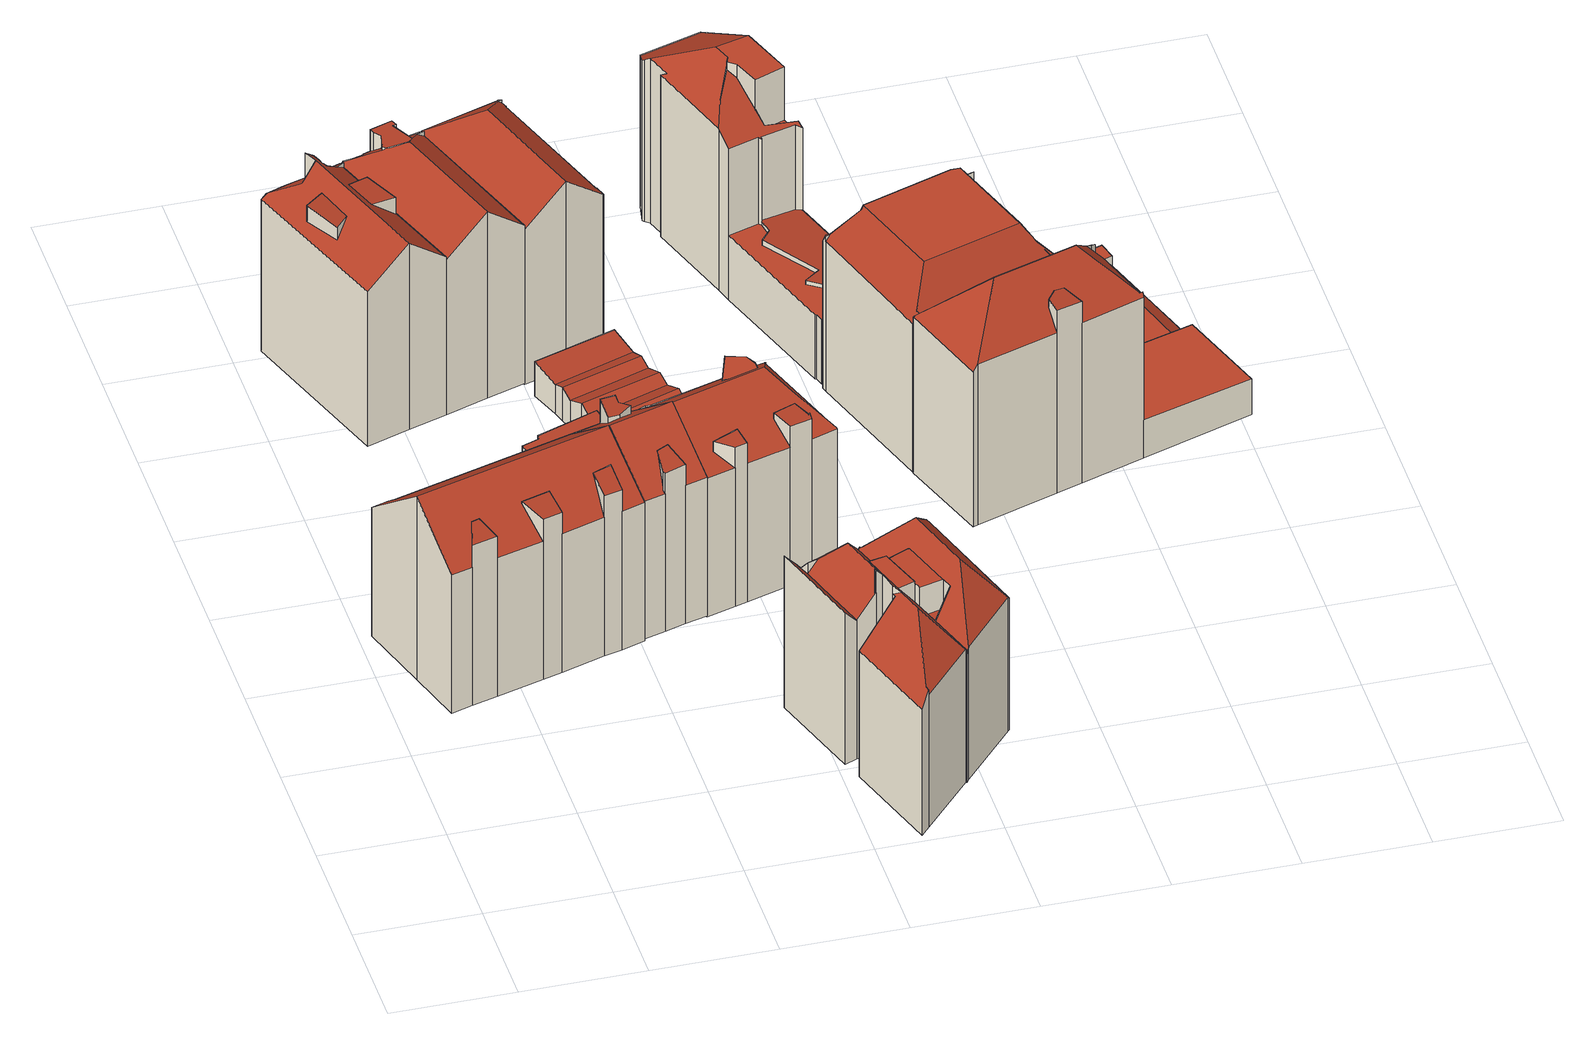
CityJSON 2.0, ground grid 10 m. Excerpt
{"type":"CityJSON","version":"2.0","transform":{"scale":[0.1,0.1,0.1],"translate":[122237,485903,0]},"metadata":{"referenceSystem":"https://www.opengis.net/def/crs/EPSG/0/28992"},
"CityObjects":{
"building1":{"type":"Building","attributes":{"aantal_verblijfsobjecten":1,"bouwjaar":1782,"gebruiksdoel":"kantoorfunctie","oppervlakte_max":500,"oppervlakte_min":500,"rdf_seealso":"http://bag.basisregistraties.overheid.nl/bag/id/pand/0363100012170757","rf_extrusion_mode":"standard","rf_force_lod11":false,"rf_h_ground":0.918,"rf_h_pc_98p":0,"rf_h_roof_50p":15.86,"rf_h_roof_70p":16.57,"rf_h_roof_max":17.71,"rf_h_roof_min":13.71,"rf_h_roof_ridge":17.76,"rf_is_glass_roof":false,"rf_nodata_frac":0.00434,"rf_nodata_r":0,"rf_pc_select":"PREFERRED_AND_LATEST","rf_pc_year":0,"rf_pointcloud_unusable":false,"rf_pt_density":17.82,"rf_ridgelines":6,"rf_rmse_lod22":0.398,"rf_roof_planes":9,"rf_roof_type":"slanted","rf_success":true,"rf_t_run":110,"rf_volume_lod22":2566.77,"status":"Pand in gebruik"},"children":["building1-1"]},
"building1-1":{"type":"BuildingPart","parents":["building1"],"geometry":[{"type":"Solid","lod":"2.2","boundaries":[[[[0,1,2,3,4,5,6,7,8,9,10,11,12,13]],[[14,12,11,15]],[[16,13,12,14]],[[17,10,9,18]],[[15,11,10,17]],[[19,20,21,22]],[[23,8,7,21]],[[24,25,20,19]],[[26,27,28,29]],[[29,28,30]],[[18,9,8,23]],[[31,1,0,32]],[[32,0,13,16]],[[33,34,25,24]],[[22,21,7,6,34,33]],[[27,2,1,31]],[[34,6,5,35]],[[36,37,35,38]],[[39,40,41,42]],[[42,41,37,36]],[[40,4,3,43]],[[38,35,5,4,40,39]],[[44,43,3,2,27,26]],[[30,43,44]],[[22,33,24,19]],[[38,39,42,36]],[[30,44,26,29]],[[32,18,23,21,20,25,34,35,37,41,40,43,30,28,27,31]],[[18,32,16,14,15,17]]]],"semantics":{"surfaces":[{"type":"GroundSurface"},{"type":"WallSurface","on_footprint_edge":true},{"type":"WallSurface","on_footprint_edge":false},{"type":"RoofSurface","rf_azimuth":162.61,"rf_h_roof_50p":15.83,"rf_h_roof_70p":15.87,"rf_h_roof_max":15.94,"rf_h_roof_min":15.74,"rf_slope":5.32},{"type":"RoofSurface","rf_azimuth":162.61,"rf_h_roof_50p":15.85,"rf_h_roof_70p":15.9,"rf_h_roof_max":15.97,"rf_h_roof_min":15.73,"rf_slope":5.32},{"type":"RoofSurface","rf_azimuth":162.61,"rf_h_roof_50p":15.84,"rf_h_roof_70p":15.89,"rf_h_roof_max":15.96,"rf_h_roof_min":15.73,"rf_slope":5.32},{"type":"RoofSurface","rf_azimuth":163.46,"rf_h_roof_50p":16.15,"rf_h_roof_70p":16.89,"rf_h_roof_max":18,"rf_h_roof_min":13.93,"rf_slope":38.97},{"type":"RoofSurface","rf_azimuth":343.59,"rf_h_roof_50p":15.43,"rf_h_roof_70p":16.31,"rf_h_roof_max":18,"rf_h_roof_min":12.68,"rf_slope":38.62}],"values":[[0,1,1,1,1,2,1,2,2,2,1,1,1,2,1,1,1,2,2,2,1,1,1,2,3,4,5,6,7]]}}]},
"building2":{"type":"Building","attributes":{"aantal_verblijfsobjecten":4,"bouwjaar":1868,"gebruiksdoel":"woonfunctie","oppervlakte_max":154,"oppervlakte_min":56,"rdf_seealso":"http://bag.basisregistraties.overheid.nl/bag/id/pand/0363100012170763","rf_extrusion_mode":"standard","rf_force_lod11":false,"rf_h_ground":1.29,"rf_h_pc_98p":0,"rf_h_roof_50p":17.34,"rf_h_roof_70p":17.58,"rf_h_roof_max":18.36,"rf_h_roof_min":15.73,"rf_h_roof_ridge":18.25,"rf_is_glass_roof":false,"rf_nodata_frac":0.00761,"rf_nodata_r":0,"rf_pc_select":"PREFERRED_AND_LATEST","rf_pc_year":0,"rf_pointcloud_unusable":false,"rf_pt_density":17.37,"rf_ridgelines":2,"rf_rmse_lod22":0.27,"rf_roof_planes":6,"rf_roof_type":"slanted","rf_success":true,"rf_t_run":20,"rf_volume_lod22":1546.27,"status":"Pand in gebruik"},"children":["building2-1"]},
"building2-1":{"type":"BuildingPart","parents":["building2"],"geometry":[{"type":"Solid","lod":"2.2","boundaries":[[[[45,46,47,48,49,50,51,52,53,54,55]],[[56,53,52,57]],[[58,54,53,56]],[[57,52,51,59]],[[59,51,50,60]],[[60,50,49,61]],[[62,63,55,54,58]],[[64,45,55,63]],[[65,48,47,66]],[[67,68,69]],[[61,49,48,65]],[[70,71,72]],[[73,74,75]],[[66,47,46,76]],[[77,78,79,80]],[[81,82,83,84]],[[80,79,85]],[[86,87,82,81]],[[84,83,78,77]],[[76,46,45,64]],[[68,67,74,73]],[[71,70,88,89]],[[89,88,90]],[[91,92,93]],[[63,62,93]],[[92,91,94,95]],[[95,94,87,86]],[[76,80,85,61,65,66],[70,72,90,88]],[[87,94,91,93,62,58,56,57,59,60,61,85,79,78,83,82]],[[80,76,64,63,93,92,95,86,81,84,77],[69,75,74,67]],[[90,72,71,89]],[[75,69,68,73]]]],"semantics":{"surfaces":[{"type":"GroundSurface"},{"type":"WallSurface","on_footprint_edge":true},{"type":"WallSurface","on_footprint_edge":false},{"type":"RoofSurface","rf_azimuth":253,"rf_h_roof_50p":17.3,"rf_h_roof_70p":17.63,"rf_h_roof_max":18.71,"rf_h_roof_min":15.27,"rf_slope":38.01},{"type":"RoofSurface","rf_azimuth":341.35,"rf_h_roof_50p":15.95,"rf_h_roof_70p":16.25,"rf_h_roof_max":18.12,"rf_h_roof_min":15.38,"rf_slope":36},{"type":"RoofSurface","rf_azimuth":70.25,"rf_h_roof_50p":17.42,"rf_h_roof_70p":17.59,"rf_h_roof_max":18.71,"rf_h_roof_min":15.48,"rf_slope":39.13},{"type":"RoofSurface","rf_azimuth":69.49,"rf_h_roof_50p":17.46,"rf_h_roof_70p":17.47,"rf_h_roof_max":17.61,"rf_h_roof_min":17.43,"rf_slope":1.61},{"type":"RoofSurface","rf_azimuth":77.93,"rf_h_roof_50p":17.51,"rf_h_roof_70p":17.54,"rf_h_roof_max":17.62,"rf_h_roof_min":17.43,"rf_slope":3.56}],"values":[[0,1,1,1,1,1,1,1,1,2,1,2,2,1,2,2,2,2,2,1,2,2,2,2,2,2,2,3,4,5,6,7]]}}]},
"building3":{"type":"Building","attributes":{"aantal_verblijfsobjecten":1,"bouwjaar":1813,"gebruiksdoel":"woonfunctie","oppervlakte_max":500,"oppervlakte_min":500,"rdf_seealso":"http://bag.basisregistraties.overheid.nl/bag/id/pand/0363100012182836","rf_extrusion_mode":"standard","rf_force_lod11":false,"rf_h_ground":1.12,"rf_h_pc_98p":0,"rf_h_roof_50p":15.89,"rf_h_roof_70p":16.6,"rf_h_roof_max":17.71,"rf_h_roof_min":13.66,"rf_h_roof_ridge":17.76,"rf_is_glass_roof":false,"rf_nodata_frac":0,"rf_nodata_r":0.0692,"rf_pc_select":"PREFERRED_AND_LATEST","rf_pc_year":0,"rf_pointcloud_unusable":false,"rf_pt_density":17.39,"rf_ridgelines":4,"rf_rmse_lod22":0.797,"rf_roof_planes":6,"rf_roof_type":"slanted","rf_success":true,"rf_t_run":18,"rf_volume_lod22":846.21,"status":"Pand in gebruik"},"children":["building3-1"]},
"building3-1":{"type":"BuildingPart","parents":["building3"],"geometry":[{"type":"Solid","lod":"2.2","boundaries":[[[[96,97,98,99,100,101,102,103,104,105]],[[106,97,96,107]],[[108,109,107,110]],[[111,101,100,112]],[[113,102,101,111]],[[114,103,102,113]],[[115,116,117,118]],[[119,120,121,122]],[[123,124,120,119]],[[122,121,116,115]],[[125,98,97,106]],[[16,99,98,125]],[[126,104,103,114]],[[112,100,99,16]],[[127,105,104,126]],[[128,127,129,130]],[[131,132,109,108]],[[110,107,96,105,127,128]],[[130,129,132,131]],[[118,117,133,134]],[[134,133,124,123]],[[130,131,108,110,128]],[[125,135,114,113,111,112,16],[124,133,117,116,121,120]],[[134,123,119,122,115,118]],[[114,135,125,106,107,109,132,129,127,126]]]],"semantics":{"surfaces":[{"type":"GroundSurface"},{"type":"WallSurface","on_footprint_edge":true},{"type":"WallSurface","on_footprint_edge":false},{"type":"RoofSurface","rf_azimuth":186.59,"rf_h_roof_50p":15.85,"rf_h_roof_70p":15.89,"rf_h_roof_max":16.08,"rf_h_roof_min":15.76,"rf_slope":5.12},{"type":"RoofSurface","rf_azimuth":343.47,"rf_h_roof_50p":15.79,"rf_h_roof_70p":16.2,"rf_h_roof_max":18,"rf_h_roof_min":12.65,"rf_slope":38.22},{"type":"RoofSurface","rf_azimuth":158.46,"rf_h_roof_50p":15.82,"rf_h_roof_70p":15.84,"rf_h_roof_max":15.86,"rf_h_roof_min":15.79,"rf_slope":2.11},{"type":"RoofSurface","rf_azimuth":164.83,"rf_h_roof_50p":16.08,"rf_h_roof_70p":16.77,"rf_h_roof_max":18,"rf_h_roof_min":13.98,"rf_slope":38.52}],"values":[[0,1,2,1,1,1,2,2,2,2,1,1,1,1,1,2,2,1,2,2,2,3,4,5,6]]}}]},
"building4":{"type":"Building","attributes":{"aantal_verblijfsobjecten":1,"bouwjaar":1905,"gebruiksdoel":"kantoorfunctie,woonfunctie","oppervlakte_max":447,"oppervlakte_min":447,"rdf_seealso":"http://bag.basisregistraties.overheid.nl/bag/id/pand/0363100012170767","rf_extrusion_mode":"standard","rf_force_lod11":false,"rf_h_ground":1.26,"rf_h_pc_98p":0,"rf_h_roof_50p":17.1,"rf_h_roof_70p":17.61,"rf_h_roof_max":18.48,"rf_h_roof_min":15.71,"rf_h_roof_ridge":18.47,"rf_is_glass_roof":false,"rf_nodata_frac":0,"rf_nodata_r":0,"rf_pc_select":"PREFERRED_AND_LATEST","rf_pc_year":0,"rf_pointcloud_unusable":false,"rf_pt_density":17.54,"rf_ridgelines":1,"rf_rmse_lod22":0.191,"rf_roof_planes":7,"rf_roof_type":"slanted","rf_success":true,"rf_t_run":26,"rf_volume_lod22":1549.3,"status":"Pand in gebruik"},"children":["building4-1"]},
"building4-1":{"type":"BuildingPart","parents":["building4"],"geometry":[{"type":"Solid","lod":"2.2","boundaries":[[[[136,137,138,139,140,141,142,45,54,143,144,145,146]],[[147,138,137,148]],[[149,150,151,152]],[[153,154,155,156]],[[157,146,145,158]],[[159,160,161]],[[162,142,141,163]],[[164,45,142,162]],[[158,145,144,165]],[[165,144,143,166]],[[167,166,143,54,168]],[[161,160,169]],[[152,151,169]],[[170,139,138,147]],[[163,141,140,171]],[[172,171,140,139,170]],[[166,167,151]],[[168,54,45,164]],[[173,157,174,175]],[[156,155,136,146,157,173]],[[148,137,136,155]],[[175,174,150,149]],[[176,177,178]],[[178,177,154,153]],[[171,172,179]],[[168,164,162,161,169,151,167]],[[179,180,176,159,161,162,163,171]],[[150,174,157,158,165,166,151]],[[178,153,156,173,175,149,152,169,160,159,176]],[[180,179,172,170,147,148,155,154,177,176]]]],"semantics":{"surfaces":[{"type":"GroundSurface"},{"type":"WallSurface","on_footprint_edge":true},{"type":"WallSurface","on_footprint_edge":false},{"type":"RoofSurface","rf_azimuth":251.99,"rf_h_roof_50p":16.96,"rf_h_roof_70p":17.62,"rf_h_roof_max":18.77,"rf_h_roof_min":15.42,"rf_slope":38.55},{"type":"RoofSurface","rf_azimuth":71.24,"rf_h_roof_50p":16.96,"rf_h_roof_70p":17.59,"rf_h_roof_max":18.77,"rf_h_roof_min":15.64,"rf_slope":39.24},{"type":"RoofSurface","rf_azimuth":340.95,"rf_h_roof_50p":16.13,"rf_h_roof_70p":16.43,"rf_h_roof_max":17.65,"rf_h_roof_min":15.53,"rf_slope":36.89},{"type":"RoofSurface","rf_azimuth":178.84,"rf_h_roof_50p":17.62,"rf_h_roof_70p":17.65,"rf_h_roof_max":17.95,"rf_h_roof_min":17.54,"rf_slope":3.11},{"type":"RoofSurface","rf_azimuth":346.06,"rf_h_roof_50p":16.28,"rf_h_roof_70p":16.72,"rf_h_roof_max":17.7,"rf_h_roof_min":15.48,"rf_slope":36.08}],"values":[[0,1,2,2,1,2,1,1,1,1,1,2,2,1,1,1,2,1,2,1,1,2,2,2,2,3,4,5,6,7]]}}]},
"building5":{"type":"Building","attributes":{"aantal_verblijfsobjecten":0,"bouwjaar":1952,"rdf_seealso":"http://bag.basisregistraties.overheid.nl/bag/id/pand/0363100012170768","rf_extrusion_mode":"standard","rf_force_lod11":false,"rf_h_ground":1.21,"rf_h_pc_98p":0,"rf_h_roof_50p":4.51,"rf_h_roof_70p":4.66,"rf_h_roof_max":4.85,"rf_h_roof_min":4.04,"rf_is_glass_roof":false,"rf_nodata_frac":0.18,"rf_nodata_r":0,"rf_pc_select":"_HIGHEST_YET_INSUFFICIENT_COVERAGE","rf_pc_year":0,"rf_pointcloud_unusable":false,"rf_pt_density":10.73,"rf_ridgelines":0,"rf_rmse_lod22":0.0997,"rf_roof_planes":1,"rf_roof_type":"slanted","rf_success":true,"rf_t_run":12,"rf_volume_lod22":87.48,"status":"Pand in gebruik"},"children":["building5-1"]},
"building5-1":{"type":"BuildingPart","parents":["building5"],"geometry":[{"type":"Solid","lod":"2.2","boundaries":[[[[181,182,183,184,185,186]],[[187,185,184,188]],[[189,182,181,190]],[[191,183,182,189]],[[188,184,183,191]],[[192,186,185,187]],[[190,181,186,192]],[[190,192,187,188,191,189]]]],"semantics":{"surfaces":[{"type":"GroundSurface"},{"type":"WallSurface","on_footprint_edge":true},{"type":"RoofSurface","rf_azimuth":163.93,"rf_h_roof_50p":4.56,"rf_h_roof_70p":4.7,"rf_h_roof_max":4.95,"rf_h_roof_min":4.16,"rf_slope":10.96}],"values":[[0,1,1,1,1,1,1,2]]}}]},
"building6":{"type":"Building","attributes":{"aantal_verblijfsobjecten":4,"bouwjaar":1824,"gebruiksdoel":"woonfunctie","oppervlakte_max":150,"oppervlakte_min":77,"rdf_seealso":"http://bag.basisregistraties.overheid.nl/bag/id/pand/0363100012182838","rf_extrusion_mode":"standard","rf_force_lod11":false,"rf_h_ground":0.563,"rf_h_pc_98p":0,"rf_h_roof_50p":14.48,"rf_h_roof_70p":15.02,"rf_h_roof_max":16.26,"rf_h_roof_min":12.8,"rf_h_roof_ridge":16.38,"rf_is_glass_roof":false,"rf_nodata_frac":0.00252,"rf_nodata_r":0,"rf_pc_select":"PREFERRED_AND_LATEST","rf_pc_year":0,"rf_pointcloud_unusable":false,"rf_pt_density":17.07,"rf_ridgelines":5,"rf_rmse_lod22":0.454,"rf_roof_planes":12,"rf_roof_type":"slanted","rf_success":true,"rf_t_run":38,"rf_volume_lod22":1366.47,"status":"Pand in gebruik"},"children":["building6-1"]},
"building6-1":{"type":"BuildingPart","parents":["building6"],"geometry":[{"type":"Solid","lod":"2.2","boundaries":[[[[193,194,195,196,197,198,199,200,201,202,203,204,205,206,207,208,209,210]],[[211,206,205,212]],[[213,207,206,211]],[[214,215,209,208,216]],[[217,196,195,218]],[[216,208,207,213]],[[218,219,220]],[[219,218,195,194,221,222]],[[223,199,198,224,225]],[[225,224,226]],[[227,201,200,228]],[[229,202,201,227]],[[230,229,231]],[[224,198,197,232]],[[228,200,199,223]],[[233,234,235]],[[232,197,196,217]],[[236,193,210,237]],[[238,239,215,214]],[[239,238,240]],[[237,210,209,215]],[[241,242,240]],[[242,241,243]],[[212,205,204,244]],[[234,233,244,245]],[[245,244,204,203,246]],[[246,203,202,229,230]],[[222,221,247]],[[221,194,193,236]],[[232,248,226,224]],[[248,231,229,227,228,223,225,226]],[[241,240,238,214,216,213,211,212]],[[243,249,236,237,215,239,240,242]],[[244,233,235,249,243,241,212]],[[222,247,220,219]],[[221,236,249,235,234,245,246,230,231,248,232,217,218,220,247]]]],"semantics":{"surfaces":[{"type":"GroundSurface"},{"type":"WallSurface","on_footprint_edge":true},{"type":"WallSurface","on_footprint_edge":false},{"type":"RoofSurface","rf_azimuth":132.51,"rf_h_roof_50p":14.12,"rf_h_roof_70p":14.77,"rf_h_roof_max":16.46,"rf_h_roof_min":12.82,"rf_slope":45.95},{"type":"RoofSurface","rf_azimuth":252.4,"rf_h_roof_50p":13.8,"rf_h_roof_70p":14.72,"rf_h_roof_max":16.64,"rf_h_roof_min":12.03,"rf_slope":50.62},{"type":"RoofSurface","rf_azimuth":72.03,"rf_h_roof_50p":13.94,"rf_h_roof_70p":14.26,"rf_h_roof_max":14.67,"rf_h_roof_min":13.3,"rf_slope":47.26},{"type":"RoofSurface","rf_azimuth":343.87,"rf_h_roof_50p":13.59,"rf_h_roof_70p":14.14,"rf_h_roof_max":16.48,"rf_h_roof_min":12.37,"rf_slope":49.59},{"type":"RoofSurface","rf_azimuth":252.4,"rf_h_roof_50p":14.92,"rf_h_roof_70p":15.58,"rf_h_roof_max":16.74,"rf_h_roof_min":13.44,"rf_slope":50.62},{"type":"RoofSurface","rf_azimuth":48.56,"rf_h_roof_50p":14.79,"rf_h_roof_70p":14.8,"rf_h_roof_max":15.02,"rf_h_roof_min":14.76,"rf_slope":1.25},{"type":"RoofSurface","rf_azimuth":72.7,"rf_h_roof_50p":14.75,"rf_h_roof_70p":15.33,"rf_h_roof_max":16.79,"rf_h_roof_min":12.44,"rf_slope":51.69}],"values":[[0,1,1,1,1,1,2,1,1,2,1,1,2,1,1,2,1,1,2,2,1,2,2,1,2,1,1,2,1,3,4,5,6,7,8,9]]}}]},
"building7":{"type":"Building","attributes":{"aantal_verblijfsobjecten":1,"bouwjaar":1815,"gebruiksdoel":"kantoorfunctie","oppervlakte_max":500,"oppervlakte_min":500,"rdf_seealso":"http://bag.basisregistraties.overheid.nl/bag/id/pand/0363100012182837","rf_extrusion_mode":"standard","rf_force_lod11":false,"rf_h_ground":1.04,"rf_h_pc_98p":0,"rf_h_roof_50p":15.83,"rf_h_roof_70p":16.34,"rf_h_roof_max":17.72,"rf_h_roof_min":13.66,"rf_h_roof_ridge":17.78,"rf_is_glass_roof":false,"rf_nodata_frac":0.00855,"rf_nodata_r":0,"rf_pc_select":"PREFERRED_AND_LATEST","rf_pc_year":0,"rf_pointcloud_unusable":false,"rf_pt_density":17.38,"rf_ridgelines":4,"rf_rmse_lod22":0.587,"rf_roof_planes":9,"rf_roof_type":"slanted","rf_success":true,"rf_t_run":58,"rf_volume_lod22":1686.64,"status":"Pand in gebruik"},"children":["building7-1"]},
"building7-1":{"type":"BuildingPart","parents":["building7"],"geometry":[{"type":"Solid","lod":"2.2","boundaries":[[[[250,251,252,253,254,255,256,257,258,259,260,261,262,263,264,265,266]],[[267,268,269,270]],[[271,260,259,272]],[[273,261,260,271]],[[274,258,257,275]],[[275,257,256,276]],[[272,259,258,274]],[[277,278,279,280]],[[276,256,255,281]],[[281,255,254,282]],[[283,284,262,261,273]],[[282,254,253,285]],[[286,285,253,252,287,288]],[[289,263,262,284]],[[270,269,285,286]],[[290,291,292]],[[293,294,251,250,295,296]],[[297,264,263,289]],[[298,265,264,297]],[[299,266,265,298]],[[295,250,266,299]],[[288,287,268,267]],[[280,279,300]],[[291,290,301,302]],[[303,304,305,306]],[[287,252,251,294]],[[296,295,307,308]],[[306,305,294,293]],[[308,307,309,310]],[[310,309,304,303]],[[302,301,278,277]],[[311,312,313]],[[284,283,312]],[[288,267,270,286]],[[310,303,306,293,296,308]],[[284,312,311,313,314,315,316,317,297,289]],[[304,309,307,295,299,298,297,317,316,315,314,281,282,285,269,268,287,294,305]],[[302,277,280,300,292,291]],[[312,283,273,271,272,274,275,276,281,314,313],[278,301,290,292,300,279]]]],"semantics":{"surfaces":[{"type":"GroundSurface"},{"type":"WallSurface","on_footprint_edge":false},{"type":"WallSurface","on_footprint_edge":true},{"type":"RoofSurface","rf_azimuth":161.64,"rf_h_roof_50p":15.82,"rf_h_roof_70p":15.84,"rf_h_roof_max":15.88,"rf_h_roof_min":15.75,"rf_slope":5.01},{"type":"RoofSurface","rf_azimuth":161.64,"rf_h_roof_50p":15.81,"rf_h_roof_70p":15.84,"rf_h_roof_max":15.91,"rf_h_roof_min":15.73,"rf_slope":5.01},{"type":"RoofSurface","rf_azimuth":71.78,"rf_h_roof_50p":14.83,"rf_h_roof_70p":15.54,"rf_h_roof_max":17.56,"rf_h_roof_min":13.58,"rf_slope":50.8},{"type":"RoofSurface","rf_azimuth":163.95,"rf_h_roof_50p":16,"rf_h_roof_70p":16.68,"rf_h_roof_max":18.01,"rf_h_roof_min":13.95,"rf_slope":39.01},{"type":"RoofSurface","rf_azimuth":342.8,"rf_h_roof_50p":15.85,"rf_h_roof_70p":15.88,"rf_h_roof_max":15.92,"rf_h_roof_min":15.75,"rf_slope":3.9},{"type":"RoofSurface","rf_azimuth":343.29,"rf_h_roof_50p":15.55,"rf_h_roof_70p":16.02,"rf_h_roof_max":18.01,"rf_h_roof_min":12.4,"rf_slope":39.12}],"values":[[0,1,2,2,2,2,2,1,2,2,2,2,2,2,1,1,2,2,2,2,2,1,1,1,1,2,1,1,1,1,1,1,1,3,4,5,6,7,8]]}}]},
"building8":{"type":"Building","attributes":{"aantal_verblijfsobjecten":5,"bouwjaar":1801,"gebruiksdoel":"winkelfunctie,woonfunctie","oppervlakte_max":110,"oppervlakte_min":1,"rdf_seealso":"http://bag.basisregistraties.overheid.nl/bag/id/pand/0363100012182842","rf_extrusion_mode":"standard","rf_force_lod11":false,"rf_h_ground":1.2,"rf_h_pc_98p":0,"rf_h_roof_50p":16.98,"rf_h_roof_70p":17.51,"rf_h_roof_max":18.5,"rf_h_roof_min":15.73,"rf_h_roof_ridge":18.49,"rf_is_glass_roof":false,"rf_nodata_frac":0.00508,"rf_nodata_r":0,"rf_pc_select":"PREFERRED_AND_LATEST","rf_pc_year":0,"rf_pointcloud_unusable":false,"rf_pt_density":17.11,"rf_ridgelines":2,"rf_rmse_lod22":0.119,"rf_roof_planes":5,"rf_roof_type":"slanted","rf_success":true,"rf_t_run":27,"rf_volume_lod22":1558.34,"status":"Pand in gebruik"},"children":["building8-1"]},
"building8-1":{"type":"BuildingPart","parents":["building8"],"geometry":[{"type":"Solid","lod":"2.2","boundaries":[[[[318,319,320,321,322,323,324,325,326,327,328,329,330,331,332]],[[333,323,322,334]],[[334,322,321,335]],[[336,337,331,330,338]],[[335,321,320,339]],[[340,327,326,341]],[[342,329,328,343]],[[338,330,329,342]],[[344,319,318,345]],[[337,336,346]],[[347,332,331,337]],[[348,324,323,333]],[[349,325,324,348]],[[343,328,327,340]],[[345,318,332,347]],[[339,320,319,344]],[[341,326,325,349]],[[343,340,350,346,336,338,342]],[[339,344,345,347,337,346,350,348,333,334,335]],[[341,349,348,350,340]]]],"semantics":{"surfaces":[{"type":"GroundSurface"},{"type":"WallSurface","on_footprint_edge":true},{"type":"WallSurface","on_footprint_edge":false},{"type":"RoofSurface","rf_azimuth":341.94,"rf_h_roof_50p":16.34,"rf_h_roof_70p":16.82,"rf_h_roof_max":18.03,"rf_h_roof_min":15.46,"rf_slope":37.58},{"type":"RoofSurface","rf_azimuth":71.43,"rf_h_roof_50p":16.99,"rf_h_roof_70p":17.62,"rf_h_roof_max":18.77,"rf_h_roof_min":15.58,"rf_slope":38.68},{"type":"RoofSurface","rf_azimuth":251.98,"rf_h_roof_50p":16.92,"rf_h_roof_70p":17.6,"rf_h_roof_max":18.77,"rf_h_roof_min":15.34,"rf_slope":39.48}],"values":[[0,1,1,1,1,1,1,1,1,2,1,1,1,1,1,1,1,3,4,5]]}}]},
"building9":{"type":"Building","attributes":{"aantal_verblijfsobjecten":0,"bouwjaar":1950,"rdf_seealso":"http://bag.basisregistraties.overheid.nl/bag/id/pand/0363100012182918","rf_extrusion_mode":"standard","rf_force_lod11":false,"rf_h_ground":1.11,"rf_h_pc_98p":0,"rf_h_roof_50p":3.97,"rf_h_roof_70p":4.09,"rf_h_roof_max":4.24,"rf_h_roof_min":3.65,"rf_h_roof_ridge":4.26,"rf_is_glass_roof":false,"rf_nodata_frac":0.0176,"rf_nodata_r":0,"rf_pc_select":"PREFERRED_AND_LATEST","rf_pc_year":0,"rf_pointcloud_unusable":false,"rf_pt_density":16.96,"rf_ridgelines":8,"rf_rmse_lod22":0.0783,"rf_roof_planes":9,"rf_roof_type":"slanted","rf_success":true,"rf_t_run":30,"rf_volume_lod22":241.13,"status":"Pand in gebruik"},"children":["building9-1"]},
"building9-1":{"type":"BuildingPart","parents":["building9"],"geometry":[{"type":"Solid","lod":"2.2","boundaries":[[[[351,352,353,354,355,356,357,358,359,360,361,362,363,364,365,366,367,368,369,370]],[[371,366,365,372]],[[373,367,366,371]],[[374,368,367,373]],[[375,369,368,374]],[[376,359,358,377]],[[378,355,354,379]],[[380,364,363,381]],[[382,361,360,383]],[[372,365,364,380]],[[384,352,351,385]],[[377,358,357,386]],[[386,357,356,387]],[[387,356,355,378]],[[383,360,359,376]],[[388,362,361,382]],[[381,363,362,388]],[[389,353,352,384]],[[379,354,353,389]],[[390,370,369,375]],[[385,351,370,390]],[[374,373,371,372]],[[372,380,375,374]],[[387,378,377,386]],[[379,376,377,378]],[[382,384,385,388]],[[389,384,382,383]],[[379,389,383,376]],[[390,375,380,381]],[[385,390,381,388]]]],"semantics":{"surfaces":[{"type":"GroundSurface"},{"type":"WallSurface","on_footprint_edge":true},{"type":"RoofSurface","rf_azimuth":161.25,"rf_h_roof_50p":4.11,"rf_h_roof_70p":4.2,"rf_h_roof_max":4.36,"rf_h_roof_min":3.85,"rf_slope":10.69},{"type":"RoofSurface","rf_azimuth":341.03,"rf_h_roof_50p":3.93,"rf_h_roof_70p":4,"rf_h_roof_max":4.36,"rf_h_roof_min":3.77,"rf_slope":18.83},{"type":"RoofSurface","rf_azimuth":163.4,"rf_h_roof_50p":4.07,"rf_h_roof_70p":4.19,"rf_h_roof_max":4.36,"rf_h_roof_min":3.78,"rf_slope":26.63},{"type":"RoofSurface","rf_azimuth":339.68,"rf_h_roof_50p":3.85,"rf_h_roof_70p":3.95,"rf_h_roof_max":4.36,"rf_h_roof_min":3.59,"rf_slope":20.3},{"type":"RoofSurface","rf_azimuth":162.9,"rf_h_roof_50p":4.04,"rf_h_roof_70p":4.16,"rf_h_roof_max":4.36,"rf_h_roof_min":3.75,"rf_slope":26.97},{"type":"RoofSurface","rf_azimuth":339.34,"rf_h_roof_50p":3.88,"rf_h_roof_70p":3.99,"rf_h_roof_max":4.38,"rf_h_roof_min":3.64,"rf_slope":20.13},{"type":"RoofSurface","rf_azimuth":163.05,"rf_h_roof_50p":4.08,"rf_h_roof_70p":4.2,"rf_h_roof_max":4.38,"rf_h_roof_min":3.8,"rf_slope":28.08},{"type":"RoofSurface","rf_azimuth":162.43,"rf_h_roof_50p":4.04,"rf_h_roof_70p":4.14,"rf_h_roof_max":4.36,"rf_h_roof_min":3.77,"rf_slope":27.97},{"type":"RoofSurface","rf_azimuth":340.55,"rf_h_roof_50p":3.86,"rf_h_roof_70p":3.98,"rf_h_roof_max":4.36,"rf_h_roof_min":3.63,"rf_slope":20.33}],"values":[[0,1,1,1,1,1,1,1,1,1,1,1,1,1,1,1,1,1,1,1,1,2,3,4,5,6,7,8,9,10]]}}]},
"building10":{"type":"Building","attributes":{"aantal_verblijfsobjecten":4,"bouwjaar":1805,"gebruiksdoel":"woonfunctie","oppervlakte_max":150,"oppervlakte_min":70,"rdf_seealso":"http://bag.basisregistraties.overheid.nl/bag/id/pand/0363100012182839","rf_extrusion_mode":"standard","rf_force_lod11":false,"rf_h_ground":0.593,"rf_h_pc_98p":0,"rf_h_roof_50p":14.68,"rf_h_roof_70p":14.9,"rf_h_roof_max":16.25,"rf_h_roof_min":12.83,"rf_h_roof_ridge":16.37,"rf_is_glass_roof":false,"rf_nodata_frac":0.00308,"rf_nodata_r":0,"rf_pc_select":"PREFERRED_AND_LATEST","rf_pc_year":0,"rf_pointcloud_unusable":false,"rf_pt_density":17.36,"rf_ridgelines":5,"rf_rmse_lod22":0.288,"rf_roof_planes":10,"rf_roof_type":"slanted","rf_success":true,"rf_t_run":39,"rf_volume_lod22":1107.31,"status":"Pand in gebruik"},"children":["building10-1"]},
"building10-1":{"type":"BuildingPart","parents":["building10"],"geometry":[{"type":"Solid","lod":"2.2","boundaries":[[[[391,392,393,210,394,395,396,397,398,399,400,196]],[[401,399,398,402]],[[403,400,399,401]],[[404,196,400,403]],[[405,406,407]],[[402,398,397,408]],[[409,396,395,410]],[[410,395,394,405]],[[406,405,394,210,411]],[[412,413,414,415]],[[416,417,418]],[[411,210,393,416]],[[419,409,420]],[[408,397,396,409,419]],[[415,414,391,196,404]],[[417,416,393,392,421,422]],[[423,424,413,412]],[[421,392,391,414]],[[422,421,424,423]],[[425,420,409,410,405,407]],[[420,425,426,401,402,408,419]],[[426,403,401]],[[423,412,415,404,403,426,425,407,406,411,416,418]],[[422,423,418,417]],[[424,421,414,413]]]],"semantics":{"surfaces":[{"type":"GroundSurface"},{"type":"WallSurface","on_footprint_edge":true},{"type":"WallSurface","on_footprint_edge":false},{"type":"RoofSurface","rf_azimuth":343.86,"rf_h_roof_50p":13.61,"rf_h_roof_70p":14.22,"rf_h_roof_max":15.72,"rf_h_roof_min":12.31,"rf_slope":49.78},{"type":"RoofSurface","rf_azimuth":73.04,"rf_h_roof_50p":14.15,"rf_h_roof_70p":14.9,"rf_h_roof_max":16.75,"rf_h_roof_min":12.47,"rf_slope":49.45},{"type":"RoofSurface","rf_azimuth":132.33,"rf_h_roof_50p":14.11,"rf_h_roof_70p":14.62,"rf_h_roof_max":16.47,"rf_h_roof_min":12.84,"rf_slope":47.11},{"type":"RoofSurface","rf_azimuth":252.51,"rf_h_roof_50p":14.69,"rf_h_roof_70p":15.32,"rf_h_roof_max":16.75,"rf_h_roof_min":12.23,"rf_slope":51.5},{"type":"RoofSurface","rf_azimuth":273.95,"rf_h_roof_50p":14.74,"rf_h_roof_70p":14.75,"rf_h_roof_max":15.14,"rf_h_roof_min":14.72,"rf_slope":0.753},{"type":"RoofSurface","rf_azimuth":190.59,"rf_h_roof_50p":12.09,"rf_h_roof_70p":13.21,"rf_h_roof_max":14.98,"rf_h_roof_min":11.93,"rf_slope":5.98}],"values":[[0,1,1,1,2,1,1,1,1,2,2,1,2,1,1,1,2,1,2,3,4,5,6,7,8]]}}]},
"building11":{"type":"Building","attributes":{"aantal_verblijfsobjecten":3,"bouwjaar":1905,"gebruiksdoel":"woonfunctie","oppervlakte_max":112,"oppervlakte_min":71,"rdf_seealso":"http://bag.basisregistraties.overheid.nl/bag/id/pand/0363100012182919","rf_extrusion_mode":"standard","rf_force_lod11":false,"rf_h_ground":0.583,"rf_h_pc_98p":0,"rf_h_roof_50p":14.55,"rf_h_roof_70p":16.15,"rf_h_roof_max":18.3,"rf_h_roof_min":6.41,"rf_is_glass_roof":false,"rf_nodata_frac":0.0204,"rf_nodata_r":0,"rf_pc_select":"PREFERRED_AND_LATEST","rf_pc_year":0,"rf_pointcloud_unusable":false,"rf_pt_density":17.01,"rf_ridgelines":0,"rf_rmse_lod22":0.268,"rf_roof_planes":7,"rf_roof_type":"slanted","rf_success":true,"rf_t_run":54,"rf_volume_lod22":1738.09,"status":"Pand in gebruik"},"children":["building11-1"]},
"building11-1":{"type":"BuildingPart","parents":["building11"],"geometry":[{"type":"Solid","lod":"2.2","boundaries":[[[[427,428,429,430,431,432,433,434,435,436,437,438,439,440,441,442,443,444]],[[445,446,447]],[[448,449,450,451]],[[452,436,435,453]],[[454,439,438,455]],[[446,456,457]],[[456,446,445,458,459]],[[453,435,434,460]],[[460,434,433,461]],[[461,433,432,462]],[[463,428,427,464]],[[464,427,444,465]],[[466,465,444,443,467]],[[468,469,470,471]],[[472,473,465,466]],[[455,438,437,474]],[[462,432,431,475]],[[476,477,478,479]],[[480,481,482,483]],[[483,482,484,485]],[[451,450,481,480]],[[477,430,429,486]],[[475,431,430,477,476]],[[479,478,449,448,487]],[[487,448,488,489]],[[459,458,490,491]],[[492,441,440,493]],[[494,492,495,496]],[[496,495,497,490]],[[491,490,497,493,498]],[[498,493,440,439,454]],[[467,443,442,470]],[[486,429,428,463]],[[485,484,473,472]],[[471,470,442,441,492,494]],[[474,437,436,452]],[[489,488,469,468]],[[457,499,460,461,462,475,447,446]],[[493,497,495,492]],[[498,454,499,457,456,459,491]],[[473,484,482,481,450,449,478,477,486,463,464,465]],[[469,488,448,451,480,483,485,472,466,467,470]],[[474,452,453,460,499,454,455]],[[489,468,471,494,496,490,458,445,447,475,476,479,487]]]],"semantics":{"surfaces":[{"type":"GroundSurface"},{"type":"WallSurface","on_footprint_edge":false},{"type":"WallSurface","on_footprint_edge":true},{"type":"RoofSurface","rf_azimuth":251.54,"rf_h_roof_50p":16.47,"rf_h_roof_70p":16.97,"rf_h_roof_max":18.34,"rf_h_roof_min":15.47,"rf_slope":38.23},{"type":"RoofSurface","rf_azimuth":152.56,"rf_h_roof_50p":13.38,"rf_h_roof_70p":13.39,"rf_h_roof_max":18.31,"rf_h_roof_min":13.34,"rf_slope":2.03},{"type":"RoofSurface","rf_azimuth":284.57,"rf_h_roof_50p":18.25,"rf_h_roof_70p":18.27,"rf_h_roof_max":18.34,"rf_h_roof_min":18.2,"rf_slope":1.49},{"type":"RoofSurface","rf_azimuth":81.23,"rf_h_roof_50p":6.49,"rf_h_roof_70p":6.51,"rf_h_roof_max":14.79,"rf_h_roof_min":6.36,"rf_slope":1.97},{"type":"RoofSurface","rf_azimuth":75.96,"rf_h_roof_50p":6.62,"rf_h_roof_70p":6.72,"rf_h_roof_max":14.62,"rf_h_roof_min":6.36,"rf_slope":6.17},{"type":"RoofSurface","rf_azimuth":342.01,"rf_h_roof_50p":15.96,"rf_h_roof_70p":16.69,"rf_h_roof_max":18.25,"rf_h_roof_min":14.4,"rf_slope":30.02},{"type":"RoofSurface","rf_azimuth":156.41,"rf_h_roof_50p":15.63,"rf_h_roof_70p":16.22,"rf_h_roof_max":18.25,"rf_h_roof_min":14.29,"rf_slope":31.23}],"values":[[0,1,1,2,2,1,1,2,2,2,2,2,2,1,1,2,2,1,1,1,1,2,2,1,1,1,2,1,1,1,2,2,2,1,2,2,1,3,4,5,6,7,8,9]]}}]},
"building12":{"type":"Building","attributes":{"aantal_verblijfsobjecten":1,"bouwjaar":1005,"gebruiksdoel":"kantoorfunctie","oppervlakte_max":896,"oppervlakte_min":896,"rf_extrusion_mode":"standard","rf_force_lod11":false,"rf_h_ground":0.158,"rf_h_pc_98p":0,"rf_h_roof_50p":14.55,"rf_h_roof_70p":17.35,"rf_h_roof_max":17.7,"rf_h_roof_min":2.46,"rf_h_roof_ridge":17.15,"rf_is_glass_roof":false,"rf_nodata_frac":0.0393,"rf_nodata_r":0,"rf_pc_select":"PREFERRED_AND_LATEST","rf_pc_year":0,"rf_pointcloud_unusable":false,"rf_pt_density":16.16,"rf_ridgelines":2,"rf_rmse_lod22":0.295,"rf_roof_planes":16,"rf_roof_type":"slanted","rf_success":true,"rf_t_run":80,"rf_volume_lod22":2972.07,"status":"Pand in gebruik"},"children":["building12-1"]},
"building12-1":{"type":"BuildingPart","parents":["building12"],"geometry":[{"type":"Solid","lod":"2.2","boundaries":[[[[500,501,502,503,504,505,506,507,508,509]],[[510,511,512]],[[513,506,505,514,515]],[[515,514,516]],[[514,505,504,517]],[[518,519,520,521]],[[522,501,500,523]],[[524,502,501,522]],[[525,526,527,528]],[[529,525,530]],[[531,532,533]],[[534,535,536]],[[521,520,537]],[[538,524,526,525,529]],[[535,503,502,524,538]],[[528,539,540]],[[539,528,527,541,542]],[[532,531,519,518]],[[543,508,507,544]],[[523,500,509,510]],[[511,510,509,508,543]],[[542,541,544,545]],[[545,544,507,506,513]],[[517,504,503,535,534]],[[546,547,536,535,538,529,530]],[[523,510,512,522]],[[546,530,525,528,540,533,532]],[[547,546,532,518,521]],[[544,541,527,526,524,522,512,511,543]],[[545,513,515,516,537,520,519,531,533,540,539,542]],[[517,534,536,547,521,537,516,514]]]],"semantics":{"surfaces":[{"type":"GroundSurface"},{"type":"WallSurface","on_footprint_edge":false},{"type":"WallSurface","on_footprint_edge":true},{"type":"RoofSurface","rf_azimuth":161.72,"rf_h_roof_50p":16.14,"rf_h_roof_70p":16.97,"rf_h_roof_max":18.14,"rf_h_roof_min":14.65,"rf_slope":61.16},{"type":"RoofSurface","rf_azimuth":72.72,"rf_h_roof_50p":2.52,"rf_h_roof_70p":2.75,"rf_h_roof_max":3.12,"rf_h_roof_min":1.9,"rf_slope":33.26},{"type":"RoofSurface","rf_azimuth":72.03,"rf_h_roof_50p":15.72,"rf_h_roof_70p":16.48,"rf_h_roof_max":17.81,"rf_h_roof_min":14,"rf_slope":59.18},{"type":"RoofSurface","rf_azimuth":296.77,"rf_h_roof_50p":17.59,"rf_h_roof_70p":17.59,"rf_h_roof_max":18.14,"rf_h_roof_min":17.58,"rf_slope":0.107},{"type":"RoofSurface","rf_azimuth":313.76,"rf_h_roof_50p":3.02,"rf_h_roof_70p":3.03,"rf_h_roof_max":14.65,"rf_h_roof_min":2.99,"rf_slope":0.209},{"type":"RoofSurface","rf_azimuth":341.84,"rf_h_roof_50p":14.93,"rf_h_roof_70p":15.71,"rf_h_roof_max":17.59,"rf_h_roof_min":13.41,"rf_slope":56.74},{"type":"RoofSurface","rf_azimuth":252.02,"rf_h_roof_50p":15.71,"rf_h_roof_70p":16.57,"rf_h_roof_max":18.1,"rf_h_roof_min":13.66,"rf_slope":59.17}],"values":[[0,1,2,1,2,1,2,2,1,1,1,1,1,1,2,1,1,1,2,2,2,1,2,2,3,4,5,6,7,8,9]]}}]},
"building13":{"type":"Building","attributes":{"aantal_verblijfsobjecten":5,"bouwjaar":1798,"gebruiksdoel":"kantoorfunctie,woonfunctie","oppervlakte_max":558,"oppervlakte_min":96,"rdf_seealso":"http://bag.basisregistraties.overheid.nl/bag/id/pand/0363100012165752","rf_extrusion_mode":"standard","rf_force_lod11":false,"rf_h_ground":0.235,"rf_h_pc_98p":0,"rf_h_roof_50p":15.47,"rf_h_roof_70p":16.62,"rf_h_roof_max":18.91,"rf_h_roof_min":3.53,"rf_h_roof_ridge":19.06,"rf_is_glass_roof":false,"rf_nodata_frac":0,"rf_nodata_r":0,"rf_pc_select":"PREFERRED_AND_LATEST","rf_pc_year":0,"rf_pointcloud_unusable":false,"rf_pt_density":17.22,"rf_ridgelines":2,"rf_rmse_lod22":0.214,"rf_roof_planes":7,"rf_roof_type":"slanted","rf_success":true,"rf_t_run":86,"rf_volume_lod22":2283.49,"status":"Pand in gebruik"},"children":["building13-1"]},
"building13-1":{"type":"BuildingPart","parents":["building13"],"geometry":[{"type":"Solid","lod":"2.2","boundaries":[[[[548,549,550,500,551,552,553,554,555,556,557]],[[558,552,551,559]],[[559,551,500,560]],[[561,557,556,562]],[[563,553,552,558,564]],[[565,566,554,553,563,567]],[[568,569,570]],[[564,558,571,569,568]],[[560,500,550,572]],[[573,574,572,575]],[[576,577,578,579]],[[579,580,581]],[[569,571,577,576]],[[567,563,582]],[[583,584,566,565]],[[562,556,555,585]],[[584,583,586]],[[575,572,550,549,587]],[[580,579,578,574,573]],[[585,555,554,566]],[[587,549,548,588]],[[588,548,557,561]],[[581,589,570,569,576,579]],[[586,583,565,567,582]],[[574,578,577,571,558,559,560,572]],[[589,590,585,566,584,586,582,563,564,568,570]],[[587,588,590,589,581,580,573,575]],[[588,561,562,585,590]]]],"semantics":{"surfaces":[{"type":"GroundSurface"},{"type":"WallSurface","on_footprint_edge":true},{"type":"WallSurface","on_footprint_edge":false},{"type":"RoofSurface","rf_azimuth":71.94,"rf_h_roof_50p":15.78,"rf_h_roof_70p":16.49,"rf_h_roof_max":18.91,"rf_h_roof_min":14.04,"rf_slope":47.85},{"type":"RoofSurface","rf_azimuth":135.09,"rf_h_roof_50p":17.1,"rf_h_roof_70p":17.14,"rf_h_roof_max":17.38,"rf_h_roof_min":17,"rf_slope":5.53},{"type":"RoofSurface","rf_azimuth":78.66,"rf_h_roof_50p":3.61,"rf_h_roof_70p":3.66,"rf_h_roof_max":15.46,"rf_h_roof_min":3.48,"rf_slope":1.46},{"type":"RoofSurface","rf_azimuth":161.36,"rf_h_roof_50p":17.07,"rf_h_roof_70p":17.89,"rf_h_roof_max":19.29,"rf_h_roof_min":15.3,"rf_slope":47.39},{"type":"RoofSurface","rf_azimuth":341.95,"rf_h_roof_50p":16.16,"rf_h_roof_70p":17.14,"rf_h_roof_max":19.29,"rf_h_roof_min":14.27,"rf_slope":46.45},{"type":"RoofSurface","rf_azimuth":251.49,"rf_h_roof_50p":15.92,"rf_h_roof_70p":16.74,"rf_h_roof_max":19.02,"rf_h_roof_min":14.45,"rf_slope":45.87}],"values":[[0,1,1,1,1,1,2,2,1,2,2,2,2,2,2,1,2,1,2,1,1,1,3,4,5,6,7,8]]}}]}
},
"vertices":[
[186,329,9],[201,282,9],[182,276,9],[167,272,9],[132,261,9],[116,256,9],[78,245,9],[57,239,9],[40,234,9],[26,281,9],[8,341,9],[22,345,9],[25,336,9],[171,380,9],[25,336,136],[22,345,128],[171,380,135],[8,341,128],[26,281,178],[64,265,159],[64,265,156],[57,239,137],[57,239,157],[40,234,137],[70,267,159],[70,267,156],[182,276,157],[182,276,137],[181,304,159],[181,304,160],[166,299,159],[201,282,137],[186,329,177],[78,245,157],[78,245,137],[116,256,137],[106,279,159],[106,279,157],[116,256,157],[132,261,157],[132,261,137],[129,286,158],[129,286,159],[167,272,137],[167,272,157],
[131,583,13],[100,573,13],[65,561,13],[20,695,13],[24,696,13],[40,702,13],[40,703,13],[67,711,13],[67,710,13],[86,717,13],[88,713,13],[67,710,157],[67,711,156],[86,717,157],[40,703,156],[40,702,157],[24,696,157],[88,713,160],[88,713,156],[131,583,159],[20,695,153],[65,561,156],[109,644,159],[109,644,174],[89,638,176],[43,651,160],[43,651,175],[58,664,174],[95,673,175],[95,673,161],[79,666,176],[100,573,185],[56,704,182],[56,704,159],[61,692,168],[61,692,183],[66,701,176],[66,701,163],[63,706,159],[63,706,177],[48,683,171],[67,696,176],[67,696,167],[57,618,164],[57,618,175],[68,631,174],[70,694,169],[70,694,175],[81,706,163],[68,697,167],[68,697,175],
[218,287,11],[201,282,11],[187,329,11],[171,380,11],[210,391,11],[207,400,11],[221,404,11],[239,344,11],[253,297,11],[235,292,11],[201,282,138],[218,287,138],[217,289,157],[217,289,140],[218,287,157],[207,400,128],[210,391,135],[221,404,128],[239,344,178],[195,385,159],[195,385,137],[195,363,153],[195,363,158],[207,379,158],[207,379,144],[207,387,138],[207,387,159],[215,373,158],[215,373,150],[187,329,177],[253,297,139],[235,292,139],[235,292,158],[228,317,159],[228,317,160],[219,313,159],[219,313,158],[204,364,155],[204,364,158],[227,340,178],
[130,732,13],[133,733,13],[133,732,13],[153,739,13],[155,732,13],[197,605,13],[166,595,13],[89,718,13],[106,723,13],[106,724,13],[112,726,13],[133,732,158],[133,733,157],[118,717,176],[118,717,165],[115,704,173],[115,704,176],[132,727,177],[132,727,161],[130,732,157],[130,732,177],[112,726,157],[106,724,157],[139,708,176],[133,694,175],[133,694,185],[166,595,185],[197,605,159],[131,583,156],[106,723,157],[89,718,157],[89,718,158],[86,717,155],[118,702,176],[153,739,157],[155,732,158],[155,732,162],[112,726,177],[113,722,160],[113,722,177],[139,709,176],[129,726,162],[129,726,177],[148,726,165],[140,709,176],
[177,492,12],[177,495,12],[227,513,12],[240,476,12],[174,453,12],[163,487,12],[174,453,41],[240,476,42],[177,495,49],[177,492,48],[227,513,49],[163,487,48],
[340,195,6],[352,158,6],[364,122,6],[386,56,6],[385,56,6],[344,10,6],[337,2,6],[311,84,6],[341,93,6],[340,96,6],[336,111,6],[331,109,6],[315,105,6],[305,101,6],[280,180,6],[282,181,6],[289,183,6],[339,198,6],[305,101,146],[315,105,134],[280,180,146],[289,183,135],[289,183,127],[282,181,143],[386,56,128],[364,122,129],[364,122,148],[350,117,148],[352,158,130],[352,158,148],[337,2,122],[344,10,128],[344,10,133],[343,15,133],[341,93,160],[311,84,122],[340,96,160],[340,96,168],[345,91,164],[385,56,129],[330,110,153],[330,110,175],[338,113,164],[340,195,130],[339,198,127],[291,178,135],[291,178,133],[292,178,134],[295,170,134],[295,170,144],[304,171,146],[331,109,154],[331,109,174],[336,111,168],[338,155,148],[352,69,164],[323,160,164],
[340,323,10],[322,318,10],[286,307,10],[276,304,10],[253,297,10],[239,344,10],[221,404,10],[236,409,10],[238,400,10],[315,423,10],[312,432,10],[325,435,10],[331,419,10],[360,333,10],[359,332,10],[361,331,10],[361,329,10],[283,323,159],[283,323,151],[262,314,149],[262,314,158],[312,432,127],[315,423,134],[325,435,127],[238,400,134],[236,409,127],[221,404,126],[298,413,158],[298,413,137],[288,384,158],[288,384,159],[239,344,177],[253,297,138],[331,419,141],[331,419,140],[276,304,138],[276,304,157],[286,307,138],[286,307,157],[360,333,139],[317,398,154],[317,398,159],[317,391,159],[322,318,157],[322,318,138],[340,323,138],[340,323,157],[359,332,141],[361,331,139],[361,329,139],[293,384,159],[313,408,146],[313,408,158],[332,342,159],[332,342,155],[314,335,154],[314,335,159],[340,329,143],[340,329,158],[339,328,143],[339,328,158],[330,418,142],[330,418,141],[328,409,148],[316,367,178],[333,352,163],[335,351,161],[346,342,152],
[222,752,12],[260,636,12],[261,637,12],[264,628,12],[263,628,12],[263,627,12],[232,616,12],[197,605,12],[152,739,12],[155,740,12],[219,761,12],[219,760,12],[221,760,12],[221,757,12],[223,752,12],[263,627,159],[263,628,159],[264,628,158],[221,757,160],[221,757,157],[221,760,158],[261,637,158],[155,740,157],[152,739,154],[219,760,158],[219,761,157],[260,636,159],[222,752,158],[218,756,160],[223,752,157],[232,616,185],[197,605,155],[199,716,185],
[287,555,11],[290,545,11],[295,531,11],[298,521,11],[302,508,11],[305,498,11],[240,476,11],[236,486,11],[232,499,11],[229,509,11],[224,523,11],[221,533,11],[216,547,11],[213,556,11],[210,566,11],[201,591,11],[268,613,11],[276,589,11],[279,578,11],[282,569,11],[201,591,43],[210,566,38],[268,613,43],[276,589,38],[279,578,42],[232,499,36],[236,486,42],[302,508,43],[298,521,37],[213,556,42],[216,547,36],[224,523,36],[229,509,42],[290,545,37],[287,555,42],[240,476,36],[305,498,38],[221,533,42],[295,531,43],[282,569,37],
[372,98,6],[366,115,6],[353,156,6],[343,199,6],[398,215,6],[397,211,6],[400,212,6],[433,110,6],[432,109,6],[388,59,6],[432,109,129],[433,110,128],[388,59,128],[386,56,125],[343,199,127],[343,199,128],[343,198,128],[400,212,130],[397,211,130],[398,215,126],[339,198,123],[388,110,148],[388,110,120],[372,98,119],[372,98,124],[353,156,123],[353,156,147],[371,164,147],[397,211,134],[387,189,153],[366,115,120],[366,115,147],[385,119,148],[385,119,121],[380,177,164],[398,119,164],
[411,556,6],[409,563,6],[408,563,6],[372,673,6],[368,687,6],[344,762,6],[348,759,6],[341,780,6],[337,783,6],[336,784,6],[339,801,6],[390,818,6],[410,757,6],[425,712,6],[431,695,6],[433,690,6],[471,576,6],[445,568,6],[386,730,175],[386,730,179],[375,708,165],[399,680,68],[399,680,65],[401,667,65],[401,667,69],[336,784,154],[337,783,155],[410,757,182],[390,818,145],[386,730,182],[388,735,182],[392,725,170],[392,725,182],[341,780,158],[348,759,158],[344,762,155],[409,563,65],[411,556,65],[445,568,64],[445,568,67],[471,576,64],[428,692,143],[428,692,65],[433,690,65],[433,690,141],[448,579,66],[448,579,63],[339,801,146],[368,687,155],[372,673,146],[372,673,66],[397,682,65],[397,682,145],[393,656,70],[393,656,65],[424,612,64],[424,612,68],[411,601,65],[411,601,69],[408,563,65],[399,680,144],[399,682,68],[399,682,145],[400,702,156],[400,702,183],[431,695,133],[425,712,134],[431,695,144],[404,691,134],[404,691,148],[400,702,134],[425,712,183],[383,750,182],
[684,517,2],[670,512,2],[574,480,2],[454,440,2],[449,439,2],[413,552,2],[412,556,2],[535,598,2],[647,635,2],[651,620,2],[651,620,21],[651,620,30],[639,616,30],[412,556,138],[413,552,140],[413,552,146],[417,553,146],[449,439,139],[513,567,176],[513,567,172],[439,542,172],[439,542,176],[670,512,30],[684,517,21],[574,480,30],[568,482,145],[568,482,30],[535,584,30],[535,584,145],[568,482,149],[555,485,162],[520,567,174],[520,567,176],[521,567,174],[454,440,147],[454,440,142],[453,443,147],[437,541,172],[574,480,143],[535,584,157],[528,582,157],[532,591,30],[532,591,145],[647,635,30],[535,598,30],[535,598,137],[545,490,176],[464,463,176],
[450,438,2],[450,439,2],[602,490,2],[709,441,2],[618,411,2],[566,393,2],[545,386,2],[478,364,2],[474,362,2],[449,438,2],[618,411,37],[709,441,35],[684,517,35],[449,438,146],[474,362,145],[566,393,150],[618,411,150],[545,386,171],[545,386,150],[566,393,170],[618,414,153],[618,414,150],[615,413,154],[618,414,37],[602,490,37],[602,488,146],[602,488,37],[602,490,145],[605,473,143],[605,473,37],[597,481,37],[597,481,148],[597,481,152],[591,472,159],[557,411,171],[542,399,172],[542,399,165],[478,364,150],[549,409,172],[450,439,146],[450,438,147],[573,435,190],[504,412,191]
]}
